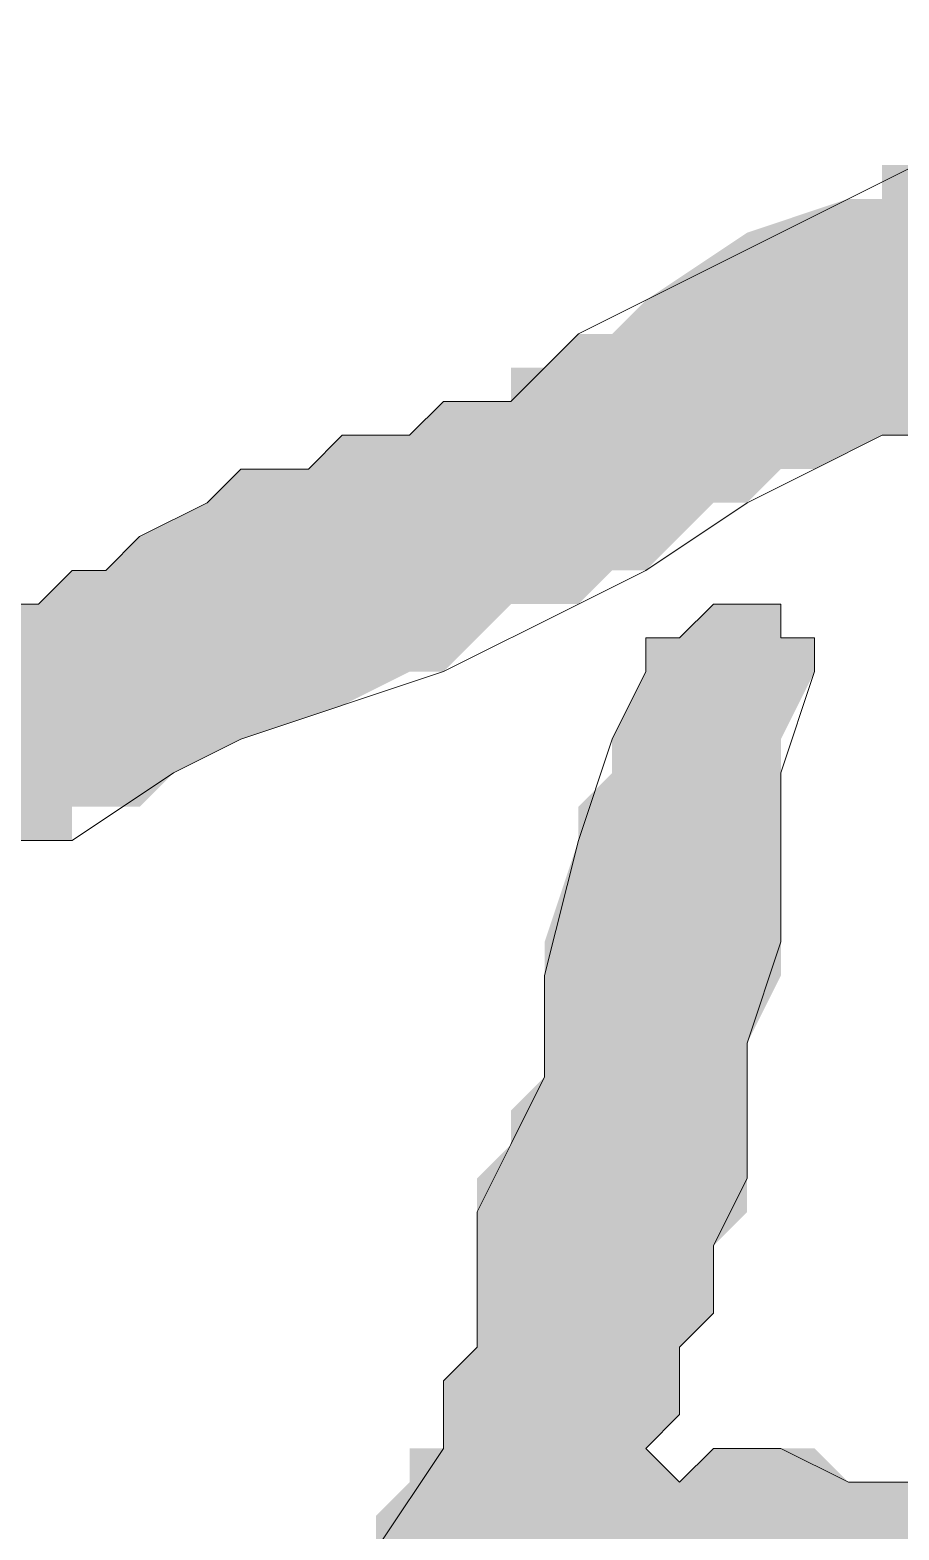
# Model space of a CAD drawing. Header units: millimetres. Extents: x 24 to 410, y 10 to 282.
# Drawn here: x 302.715 to 303.805, y 14.587 to 16.468 of the extents above; entities that cross this region are included whole.
import ezdxf

# ---------------------------------------------------------------- set-up
doc = ezdxf.new("R2010")
doc.units = ezdxf.units.MM
doc.layers.add('Watermark', color=7, linetype='Continuous')

msp = doc.modelspace()

# ---------------------------------------------------------------- hatches: boundary and pattern name
at = {"layer": 'Watermark'}
h = msp.add_hatch(color=256, dxfattribs=at)
h.dxf.hatch_style = 2
h.paths.add_polyline_path([(303.826333, 16.298333), (303.784, 16.298333), (304.503667, 16.298333)])
h = msp.add_hatch(color=256, dxfattribs=at)
h.dxf.hatch_style = 2
h.paths.add_polyline_path([(303.784, 16.298333), (303.784, 16.256), (304.461333, 16.256)])
h = msp.add_hatch(color=256, dxfattribs=at)
h.dxf.hatch_style = 2
h.paths.add_polyline_path([(303.784, 16.298333), (304.503667, 16.298333), (304.461333, 16.256)])
h = msp.add_hatch(color=256, dxfattribs=at)
h.dxf.hatch_style = 2
h.paths.add_polyline_path([(303.741667, 16.256), (303.614667, 16.213667), (304.419, 16.213667)])
h = msp.add_hatch(color=256, dxfattribs=at)
h.dxf.hatch_style = 2
h.paths.add_polyline_path([(303.784, 16.256), (303.741667, 16.256), (304.376667, 16.256)])
h = msp.add_hatch(color=256, dxfattribs=at)
h.dxf.hatch_style = 2
h.paths.add_polyline_path([(303.741667, 16.256), (304.376667, 16.256), (304.419, 16.213667)])
h = msp.add_hatch(color=256, dxfattribs=at)
h.dxf.hatch_style = 2
h.paths.add_polyline_path([(303.784, 16.256), (304.461333, 16.256), (304.376667, 16.256)])
h = msp.add_hatch(color=256, dxfattribs=at)
h.dxf.hatch_style = 2
h.paths.add_polyline_path([(303.614667, 16.213667), (303.487667, 16.129), (304.376667, 16.129)])
h = msp.add_hatch(color=256, dxfattribs=at)
h.dxf.hatch_style = 2
h.paths.add_polyline_path([(303.614667, 16.213667), (304.419, 16.213667), (304.376667, 16.129)])
h = msp.add_hatch(color=256, dxfattribs=at)
h.dxf.hatch_style = 2
h.paths.add_polyline_path([(303.487667, 16.129), (303.445333, 16.086667), (304.376667, 16.086667)])
h = msp.add_hatch(color=256, dxfattribs=at)
h.dxf.hatch_style = 2
h.paths.add_polyline_path([(303.487667, 16.129), (304.376667, 16.129), (304.376667, 16.086667)])
h = msp.add_hatch(color=256, dxfattribs=at)
h.dxf.hatch_style = 2
h.paths.add_polyline_path([(303.403, 16.086667), (303.360667, 16.044333), (303.995667, 16.044333)])
h = msp.add_hatch(color=256, dxfattribs=at)
h.dxf.hatch_style = 2
h.paths.add_polyline_path([(303.445333, 16.086667), (303.403, 16.086667), (304.376667, 16.086667)])
h = msp.add_hatch(color=256, dxfattribs=at)
h.dxf.hatch_style = 2
h.paths.add_polyline_path([(303.403, 16.086667), (304.038, 16.086667)])
h = msp.add_hatch(color=256, dxfattribs=at)
h.dxf.hatch_style = 2
h.paths.add_polyline_path([(303.403, 16.086667), (304.038, 16.086667)])
h = msp.add_hatch(color=256, dxfattribs=at)
h.dxf.hatch_style = 2
h.paths.add_polyline_path([(303.403, 16.086667), (304.038, 16.086667)])
h = msp.add_hatch(color=256, dxfattribs=at)
h.dxf.hatch_style = 2
h.paths.add_polyline_path([(303.403, 16.086667), (304.038, 16.086667)])
h = msp.add_hatch(color=256, dxfattribs=at)
h.dxf.hatch_style = 2
h.paths.add_polyline_path([(303.403, 16.086667), (304.038, 16.086667), (303.995667, 16.044333)])
h = msp.add_hatch(color=256, dxfattribs=at)
h.dxf.hatch_style = 2
h.paths.add_polyline_path([(303.445333, 16.086667), (304.376667, 16.086667)])
h = msp.add_hatch(color=256, dxfattribs=at)
h.dxf.hatch_style = 2
h.paths.add_polyline_path([(303.360667, 16.044333), (303.318333, 16.044333), (303.953333, 16.044333)])
h = msp.add_hatch(color=256, dxfattribs=at)
h.dxf.hatch_style = 2
h.paths.add_polyline_path([(303.318333, 16.044333), (303.318333, 16.002), (303.911, 16.002)])
h = msp.add_hatch(color=256, dxfattribs=at)
h.dxf.hatch_style = 2
h.paths.add_polyline_path([(303.318333, 16.044333), (303.953333, 16.044333), (303.911, 16.002)])
h = msp.add_hatch(color=256, dxfattribs=at)
h.dxf.hatch_style = 2
h.paths.add_polyline_path([(303.360667, 16.044333), (303.995667, 16.044333)])
h = msp.add_hatch(color=256, dxfattribs=at)
h.dxf.hatch_style = 2
h.paths.add_polyline_path([(303.360667, 16.044333), (303.995667, 16.044333)])
h = msp.add_hatch(color=256, dxfattribs=at)
h.dxf.hatch_style = 2
h.paths.add_polyline_path([(303.360667, 16.044333), (303.995667, 16.044333), (303.953333, 16.044333)])
h = msp.add_hatch(color=256, dxfattribs=at)
h.dxf.hatch_style = 2
h.paths.add_polyline_path([(303.233667, 16.002), (303.191333, 15.959667), (303.826333, 15.959667)])
h = msp.add_hatch(color=256, dxfattribs=at)
h.dxf.hatch_style = 2
h.paths.add_polyline_path([(303.276, 16.002), (303.233667, 16.002), (303.911, 16.002)])
h = msp.add_hatch(color=256, dxfattribs=at)
h.dxf.hatch_style = 2
h.paths.add_polyline_path([(303.233667, 16.002), (303.868667, 16.002)])
h = msp.add_hatch(color=256, dxfattribs=at)
h.dxf.hatch_style = 2
h.paths.add_polyline_path([(303.233667, 16.002), (303.911, 16.002), (303.868667, 16.002)])
h = msp.add_hatch(color=256, dxfattribs=at)
h.dxf.hatch_style = 2
h.paths.add_polyline_path([(303.233667, 16.002), (303.868667, 16.002), (303.826333, 15.959667)])
h = msp.add_hatch(color=256, dxfattribs=at)
h.dxf.hatch_style = 2
h.paths.add_polyline_path([(303.318333, 16.002), (303.276, 16.002), (303.911, 16.002)])
h = msp.add_hatch(color=256, dxfattribs=at)
h.dxf.hatch_style = 2
h.paths.add_polyline_path([(303.276, 16.002), (303.911, 16.002)])
h = msp.add_hatch(color=256, dxfattribs=at)
h.dxf.hatch_style = 2
h.paths.add_polyline_path([(303.318333, 16.002), (303.911, 16.002)])
h = msp.add_hatch(color=256, dxfattribs=at)
h.dxf.hatch_style = 2
h.paths.add_polyline_path([(303.106667, 15.959667), (303.064333, 15.917333), (303.699333, 15.917333)])
h = msp.add_hatch(color=256, dxfattribs=at)
h.dxf.hatch_style = 2
h.paths.add_polyline_path([(303.191333, 15.959667), (303.106667, 15.959667), (303.784, 15.959667)])
h = msp.add_hatch(color=256, dxfattribs=at)
h.dxf.hatch_style = 2
h.paths.add_polyline_path([(303.106667, 15.959667), (303.784, 15.959667)])
h = msp.add_hatch(color=256, dxfattribs=at)
h.dxf.hatch_style = 2
h.paths.add_polyline_path([(303.106667, 15.959667), (303.784, 15.959667)])
h = msp.add_hatch(color=256, dxfattribs=at)
h.dxf.hatch_style = 2
h.paths.add_polyline_path([(303.106667, 15.959667), (303.784, 15.959667), (303.699333, 15.917333)])
h = msp.add_hatch(color=256, dxfattribs=at)
h.dxf.hatch_style = 2
h.paths.add_polyline_path([(303.191333, 15.959667), (303.826333, 15.959667)])
h = msp.add_hatch(color=256, dxfattribs=at)
h.dxf.hatch_style = 2
h.paths.add_polyline_path([(303.191333, 15.959667), (303.826333, 15.959667)])
h = msp.add_hatch(color=256, dxfattribs=at)
h.dxf.hatch_style = 2
h.paths.add_polyline_path([(303.191333, 15.959667), (303.826333, 15.959667), (303.784, 15.959667)])
h = msp.add_hatch(color=256, dxfattribs=at)
h.dxf.hatch_style = 2
h.paths.add_polyline_path([(302.979667, 15.917333), (302.937333, 15.875), (303.614667, 15.875)])
h = msp.add_hatch(color=256, dxfattribs=at)
h.dxf.hatch_style = 2
h.paths.add_polyline_path([(303.064333, 15.917333), (302.979667, 15.917333), (303.657, 15.917333)])
h = msp.add_hatch(color=256, dxfattribs=at)
h.dxf.hatch_style = 2
h.paths.add_polyline_path([(302.979667, 15.917333), (303.657, 15.917333), (303.614667, 15.875)])
h = msp.add_hatch(color=256, dxfattribs=at)
h.dxf.hatch_style = 2
h.paths.add_polyline_path([(303.064333, 15.917333), (303.699333, 15.917333)])
h = msp.add_hatch(color=256, dxfattribs=at)
h.dxf.hatch_style = 2
h.paths.add_polyline_path([(303.064333, 15.917333), (303.699333, 15.917333)])
h = msp.add_hatch(color=256, dxfattribs=at)
h.dxf.hatch_style = 2
h.paths.add_polyline_path([(303.064333, 15.917333), (303.699333, 15.917333), (303.657, 15.917333)])
h = msp.add_hatch(color=256, dxfattribs=at)
h.dxf.hatch_style = 2
h.paths.add_polyline_path([(302.937333, 15.875), (302.852667, 15.832667), (303.53, 15.832667)])
h = msp.add_hatch(color=256, dxfattribs=at)
h.dxf.hatch_style = 2
h.paths.add_polyline_path([(302.937333, 15.875), (303.572333, 15.875)])
h = msp.add_hatch(color=256, dxfattribs=at)
h.dxf.hatch_style = 2
h.paths.add_polyline_path([(302.937333, 15.875), (303.614667, 15.875), (303.572333, 15.875)])
h = msp.add_hatch(color=256, dxfattribs=at)
h.dxf.hatch_style = 2
h.paths.add_polyline_path([(302.937333, 15.875), (303.572333, 15.875), (303.53, 15.832667)])
h = msp.add_hatch(color=256, dxfattribs=at)
h.dxf.hatch_style = 2
h.paths.add_polyline_path([(302.852667, 15.832667), (302.810333, 15.790333), (303.487667, 15.790333)])
h = msp.add_hatch(color=256, dxfattribs=at)
h.dxf.hatch_style = 2
h.paths.add_polyline_path([(302.852667, 15.832667), (303.53, 15.832667), (303.487667, 15.790333)])
h = msp.add_hatch(color=256, dxfattribs=at)
h.dxf.hatch_style = 2
h.paths.add_polyline_path([(302.768, 15.790333), (302.725667, 15.748), (303.403, 15.748)])
h = msp.add_hatch(color=256, dxfattribs=at)
h.dxf.hatch_style = 2
h.paths.add_polyline_path([(302.810333, 15.790333), (302.768, 15.790333), (303.445333, 15.790333)])
h = msp.add_hatch(color=256, dxfattribs=at)
h.dxf.hatch_style = 2
h.paths.add_polyline_path([(302.768, 15.790333), (303.445333, 15.790333), (303.403, 15.748)])
h = msp.add_hatch(color=256, dxfattribs=at)
h.dxf.hatch_style = 2
h.paths.add_polyline_path([(302.810333, 15.790333), (303.445333, 15.790333)])
h = msp.add_hatch(color=256, dxfattribs=at)
h.dxf.hatch_style = 2
h.paths.add_polyline_path([(302.810333, 15.790333), (303.487667, 15.790333), (303.445333, 15.790333)])
h = msp.add_hatch(color=256, dxfattribs=at)
h.dxf.hatch_style = 2
h.paths.add_polyline_path([(302.810333, 15.790333), (303.445333, 15.790333)])
h = msp.add_hatch(color=256, dxfattribs=at)
h.dxf.hatch_style = 2
h.paths.add_polyline_path([(302.641, 15.748), (302.598667, 15.705667), (303.276, 15.705667)])
h = msp.add_hatch(color=256, dxfattribs=at)
h.dxf.hatch_style = 2
h.paths.add_polyline_path([(302.725667, 15.748), (302.641, 15.748), (303.318333, 15.748)])
h = msp.add_hatch(color=256, dxfattribs=at)
h.dxf.hatch_style = 2
h.paths.add_polyline_path([(302.641, 15.748), (303.318333, 15.748), (303.276, 15.705667)])
h = msp.add_hatch(color=256, dxfattribs=at)
h.dxf.hatch_style = 2
h.paths.add_polyline_path([(302.725667, 15.748), (303.360667, 15.748)])
h = msp.add_hatch(color=256, dxfattribs=at)
h.dxf.hatch_style = 2
h.paths.add_polyline_path([(302.725667, 15.748), (303.403, 15.748), (303.360667, 15.748)])
h = msp.add_hatch(color=256, dxfattribs=at)
h.dxf.hatch_style = 2
h.paths.add_polyline_path([(302.725667, 15.748), (303.360667, 15.748), (303.318333, 15.748)])
h = msp.add_hatch(color=256, dxfattribs=at)
h.dxf.hatch_style = 2
h.paths.add_polyline_path([(303.572333, 15.748), (303.53, 15.705667), (303.657, 15.705667)])
h = msp.add_hatch(color=256, dxfattribs=at)
h.dxf.hatch_style = 2
h.paths.add_polyline_path([(303.572333, 15.748), (303.614667, 15.748)])
h = msp.add_hatch(color=256, dxfattribs=at)
h.dxf.hatch_style = 2
h.paths.add_polyline_path([(303.572333, 15.748), (303.657, 15.748)])
h = msp.add_hatch(color=256, dxfattribs=at)
h.dxf.hatch_style = 2
h.paths.add_polyline_path([(303.572333, 15.748), (303.657, 15.748)])
h = msp.add_hatch(color=256, dxfattribs=at)
h.dxf.hatch_style = 2
h.paths.add_polyline_path([(303.572333, 15.748), (303.657, 15.748)])
h = msp.add_hatch(color=256, dxfattribs=at)
h.dxf.hatch_style = 2
h.paths.add_polyline_path([(303.572333, 15.748), (303.657, 15.748)])
h = msp.add_hatch(color=256, dxfattribs=at)
h.dxf.hatch_style = 2
h.paths.add_polyline_path([(303.572333, 15.748), (303.657, 15.748), (303.657, 15.705667)])
h = msp.add_hatch(color=256, dxfattribs=at)
h.dxf.hatch_style = 2
h.paths.add_polyline_path([(302.598667, 15.705667), (302.514, 15.663333), (303.233667, 15.663333)])
h = msp.add_hatch(color=256, dxfattribs=at)
h.dxf.hatch_style = 2
h.paths.add_polyline_path([(302.598667, 15.705667), (303.276, 15.705667), (303.233667, 15.663333)])
h = msp.add_hatch(color=256, dxfattribs=at)
h.dxf.hatch_style = 2
h.paths.add_polyline_path([(303.53, 15.705667), (303.487667, 15.705667), (303.699333, 15.705667)])
h = msp.add_hatch(color=256, dxfattribs=at)
h.dxf.hatch_style = 2
h.paths.add_polyline_path([(303.487667, 15.705667), (303.699333, 15.705667)])
h = msp.add_hatch(color=256, dxfattribs=at)
h.dxf.hatch_style = 2
h.paths.add_polyline_path([(303.487667, 15.705667), (303.699333, 15.705667)])
h = msp.add_hatch(color=256, dxfattribs=at)
h.dxf.hatch_style = 2
h.paths.add_polyline_path([(303.487667, 15.705667), (303.487667, 15.663333), (303.699333, 15.663333)])
h = msp.add_hatch(color=256, dxfattribs=at)
h.dxf.hatch_style = 2
h.paths.add_polyline_path([(303.487667, 15.705667), (303.699333, 15.705667), (303.699333, 15.663333)])
h = msp.add_hatch(color=256, dxfattribs=at)
h.dxf.hatch_style = 2
h.paths.add_polyline_path([(303.53, 15.705667), (303.657, 15.705667)])
h = msp.add_hatch(color=256, dxfattribs=at)
h.dxf.hatch_style = 2
h.paths.add_polyline_path([(303.53, 15.705667), (303.657, 15.705667)])
h = msp.add_hatch(color=256, dxfattribs=at)
h.dxf.hatch_style = 2
h.paths.add_polyline_path([(303.53, 15.705667), (303.699333, 15.705667)])
h = msp.add_hatch(color=256, dxfattribs=at)
h.dxf.hatch_style = 2
h.paths.add_polyline_path([(302.302333, 15.663333), (302.26, 15.621), (303.106667, 15.621)])
h = msp.add_hatch(color=256, dxfattribs=at)
h.dxf.hatch_style = 2
h.paths.add_polyline_path([(302.344667, 15.663333), (302.302333, 15.663333), (303.191333, 15.663333)])
h = msp.add_hatch(color=256, dxfattribs=at)
h.dxf.hatch_style = 2
h.paths.add_polyline_path([(302.302333, 15.663333), (303.191333, 15.663333), (303.106667, 15.621)])
h = msp.add_hatch(color=256, dxfattribs=at)
h.dxf.hatch_style = 2
h.paths.add_polyline_path([(302.387, 15.663333), (302.344667, 15.663333), (303.233667, 15.663333)])
h = msp.add_hatch(color=256, dxfattribs=at)
h.dxf.hatch_style = 2
h.paths.add_polyline_path([(302.344667, 15.663333), (303.233667, 15.663333), (303.191333, 15.663333)])
h = msp.add_hatch(color=256, dxfattribs=at)
h.dxf.hatch_style = 2
h.paths.add_polyline_path([(302.387, 15.663333), (303.233667, 15.663333)])
h = msp.add_hatch(color=256, dxfattribs=at)
h.dxf.hatch_style = 2
h.paths.add_polyline_path([(302.387, 15.663333), (303.233667, 15.663333)])
h = msp.add_hatch(color=256, dxfattribs=at)
h.dxf.hatch_style = 2
h.paths.add_polyline_path([(302.387, 15.663333), (303.233667, 15.663333)])
h = msp.add_hatch(color=256, dxfattribs=at)
h.dxf.hatch_style = 2
h.paths.add_polyline_path([(303.487667, 15.663333), (303.445333, 15.578667), (303.657, 15.578667)])
h = msp.add_hatch(color=256, dxfattribs=at)
h.dxf.hatch_style = 2
h.paths.add_polyline_path([(303.487667, 15.663333), (303.699333, 15.663333)])
h = msp.add_hatch(color=256, dxfattribs=at)
h.dxf.hatch_style = 2
h.paths.add_polyline_path([(303.487667, 15.663333), (303.699333, 15.663333)])
h = msp.add_hatch(color=256, dxfattribs=at)
h.dxf.hatch_style = 2
h.paths.add_polyline_path([(303.487667, 15.663333), (303.699333, 15.663333), (303.657, 15.578667)])
h = msp.add_hatch(color=256, dxfattribs=at)
h.dxf.hatch_style = 2
h.paths.add_polyline_path([(302.26, 15.621), (302.26, 15.578667), (302.979667, 15.578667)])
h = msp.add_hatch(color=256, dxfattribs=at)
h.dxf.hatch_style = 2
h.paths.add_polyline_path([(302.26, 15.621), (303.106667, 15.621), (302.979667, 15.578667)])
h = msp.add_hatch(color=256, dxfattribs=at)
h.dxf.hatch_style = 2
h.paths.add_polyline_path([(302.26, 15.578667), (302.979667, 15.578667)])
h = msp.add_hatch(color=256, dxfattribs=at)
h.dxf.hatch_style = 2
h.paths.add_polyline_path([(302.26, 15.578667), (302.979667, 15.578667)])
h = msp.add_hatch(color=256, dxfattribs=at)
h.dxf.hatch_style = 2
h.paths.add_polyline_path([(302.26, 15.578667), (302.26, 15.536333), (302.895, 15.536333)])
h = msp.add_hatch(color=256, dxfattribs=at)
h.dxf.hatch_style = 2
h.paths.add_polyline_path([(302.26, 15.578667), (302.979667, 15.578667), (302.895, 15.536333)])
h = msp.add_hatch(color=256, dxfattribs=at)
h.dxf.hatch_style = 2
h.paths.add_polyline_path([(303.445333, 15.578667), (303.445333, 15.536333), (303.657, 15.536333)])
h = msp.add_hatch(color=256, dxfattribs=at)
h.dxf.hatch_style = 2
h.paths.add_polyline_path([(303.445333, 15.578667), (303.657, 15.578667), (303.657, 15.536333)])
h = msp.add_hatch(color=256, dxfattribs=at)
h.dxf.hatch_style = 2
h.paths.add_polyline_path([(302.26, 15.536333), (302.26, 15.494), (302.852667, 15.494)])
h = msp.add_hatch(color=256, dxfattribs=at)
h.dxf.hatch_style = 2
h.paths.add_polyline_path([(302.26, 15.536333), (302.895, 15.536333), (302.852667, 15.494)])
h = msp.add_hatch(color=256, dxfattribs=at)
h.dxf.hatch_style = 2
h.paths.add_polyline_path([(303.445333, 15.536333), (303.403, 15.494), (303.657, 15.494)])
h = msp.add_hatch(color=256, dxfattribs=at)
h.dxf.hatch_style = 2
h.paths.add_polyline_path([(303.445333, 15.536333), (303.657, 15.536333), (303.657, 15.494)])
h = msp.add_hatch(color=256, dxfattribs=at)
h.dxf.hatch_style = 2
h.paths.add_polyline_path([(302.26, 15.494), (302.768, 15.494)])
h = msp.add_hatch(color=256, dxfattribs=at)
h.dxf.hatch_style = 2
h.paths.add_polyline_path([(302.26, 15.494), (302.852667, 15.494), (302.768, 15.494)])
h = msp.add_hatch(color=256, dxfattribs=at)
h.dxf.hatch_style = 2
h.paths.add_polyline_path([(302.302333, 15.494), (302.302333, 15.451667), (302.768, 15.451667)])
h = msp.add_hatch(color=256, dxfattribs=at)
h.dxf.hatch_style = 2
h.paths.add_polyline_path([(302.302333, 15.494), (302.768, 15.494), (302.768, 15.451667)])
h = msp.add_hatch(color=256, dxfattribs=at)
h.dxf.hatch_style = 2
h.paths.add_polyline_path([(303.403, 15.494), (303.403, 15.451667), (303.657, 15.451667)])
h = msp.add_hatch(color=256, dxfattribs=at)
h.dxf.hatch_style = 2
h.paths.add_polyline_path([(303.403, 15.494), (303.657, 15.494), (303.657, 15.451667)])
h = msp.add_hatch(color=256, dxfattribs=at)
h.dxf.hatch_style = 2
h.paths.add_polyline_path([(302.302333, 15.451667), (302.768, 15.451667), (302.641, 15.451667)])
h = msp.add_hatch(color=256, dxfattribs=at)
h.dxf.hatch_style = 2
h.paths.add_polyline_path([(303.403, 15.451667), (303.360667, 15.324667), (303.657, 15.324667)])
h = msp.add_hatch(color=256, dxfattribs=at)
h.dxf.hatch_style = 2
h.paths.add_polyline_path([(303.403, 15.451667), (303.657, 15.451667)])
h = msp.add_hatch(color=256, dxfattribs=at)
h.dxf.hatch_style = 2
h.paths.add_polyline_path([(303.403, 15.451667), (303.657, 15.451667)])
h = msp.add_hatch(color=256, dxfattribs=at)
h.dxf.hatch_style = 2
h.paths.add_polyline_path([(303.403, 15.451667), (303.657, 15.451667), (303.657, 15.324667)])
h = msp.add_hatch(color=256, dxfattribs=at)
h.dxf.hatch_style = 2
h.paths.add_polyline_path([(303.360667, 15.324667), (303.360667, 15.282333), (303.657, 15.282333)])
h = msp.add_hatch(color=256, dxfattribs=at)
h.dxf.hatch_style = 2
h.paths.add_polyline_path([(303.360667, 15.324667), (303.657, 15.324667), (303.657, 15.282333)])
h = msp.add_hatch(color=256, dxfattribs=at)
h.dxf.hatch_style = 2
h.paths.add_polyline_path([(303.360667, 15.282333), (303.360667, 15.197667), (303.614667, 15.197667)])
h = msp.add_hatch(color=256, dxfattribs=at)
h.dxf.hatch_style = 2
h.paths.add_polyline_path([(303.360667, 15.282333), (303.657, 15.282333), (303.614667, 15.197667)])
h = msp.add_hatch(color=256, dxfattribs=at)
h.dxf.hatch_style = 2
h.paths.add_polyline_path([(303.360667, 15.197667), (303.360667, 15.155333), (303.614667, 15.155333)])
h = msp.add_hatch(color=256, dxfattribs=at)
h.dxf.hatch_style = 2
h.paths.add_polyline_path([(303.360667, 15.197667), (303.614667, 15.197667), (303.614667, 15.155333)])
h = msp.add_hatch(color=256, dxfattribs=at)
h.dxf.hatch_style = 2
h.paths.add_polyline_path([(303.360667, 15.155333), (303.318333, 15.113), (303.614667, 15.113)])
h = msp.add_hatch(color=256, dxfattribs=at)
h.dxf.hatch_style = 2
h.paths.add_polyline_path([(303.360667, 15.155333), (303.614667, 15.155333), (303.614667, 15.113)])
h = msp.add_hatch(color=256, dxfattribs=at)
h.dxf.hatch_style = 2
h.paths.add_polyline_path([(303.318333, 15.113), (303.318333, 15.070667), (303.614667, 15.070667)])
h = msp.add_hatch(color=256, dxfattribs=at)
h.dxf.hatch_style = 2
h.paths.add_polyline_path([(303.318333, 15.113), (303.614667, 15.113), (303.614667, 15.070667)])
h = msp.add_hatch(color=256, dxfattribs=at)
h.dxf.hatch_style = 2
h.paths.add_polyline_path([(303.318333, 15.070667), (303.276, 15.028333), (303.614667, 15.028333)])
h = msp.add_hatch(color=256, dxfattribs=at)
h.dxf.hatch_style = 2
h.paths.add_polyline_path([(303.318333, 15.070667), (303.614667, 15.070667), (303.614667, 15.028333)])
h = msp.add_hatch(color=256, dxfattribs=at)
h.dxf.hatch_style = 2
h.paths.add_polyline_path([(303.276, 15.028333), (303.276, 14.986), (303.614667, 14.986)])
h = msp.add_hatch(color=256, dxfattribs=at)
h.dxf.hatch_style = 2
h.paths.add_polyline_path([(303.276, 15.028333), (303.614667, 15.028333), (303.614667, 14.986)])
h = msp.add_hatch(color=256, dxfattribs=at)
h.dxf.hatch_style = 2
h.paths.add_polyline_path([(303.276, 14.986), (303.276, 14.943667), (303.572333, 14.943667)])
h = msp.add_hatch(color=256, dxfattribs=at)
h.dxf.hatch_style = 2
h.paths.add_polyline_path([(303.276, 14.986), (303.614667, 14.986), (303.572333, 14.943667)])
h = msp.add_hatch(color=256, dxfattribs=at)
h.dxf.hatch_style = 2
h.paths.add_polyline_path([(303.276, 14.943667), (303.276, 14.901333), (303.572333, 14.901333)])
h = msp.add_hatch(color=256, dxfattribs=at)
h.dxf.hatch_style = 2
h.paths.add_polyline_path([(303.276, 14.943667), (303.572333, 14.943667), (303.572333, 14.901333)])
h = msp.add_hatch(color=256, dxfattribs=at)
h.dxf.hatch_style = 2
h.paths.add_polyline_path([(303.276, 14.901333), (303.276, 14.859), (303.572333, 14.859)])
h = msp.add_hatch(color=256, dxfattribs=at)
h.dxf.hatch_style = 2
h.paths.add_polyline_path([(303.276, 14.901333), (303.572333, 14.901333), (303.572333, 14.859)])
h = msp.add_hatch(color=256, dxfattribs=at)
h.dxf.hatch_style = 2
h.paths.add_polyline_path([(303.276, 14.859), (303.276, 14.816667), (303.53, 14.816667)])
h = msp.add_hatch(color=256, dxfattribs=at)
h.dxf.hatch_style = 2
h.paths.add_polyline_path([(303.276, 14.859), (303.572333, 14.859), (303.53, 14.816667)])
h = msp.add_hatch(color=256, dxfattribs=at)
h.dxf.hatch_style = 2
h.paths.add_polyline_path([(303.276, 14.816667), (303.233667, 14.774333), (303.53, 14.774333)])
h = msp.add_hatch(color=256, dxfattribs=at)
h.dxf.hatch_style = 2
h.paths.add_polyline_path([(303.276, 14.816667), (303.53, 14.816667)])
h = msp.add_hatch(color=256, dxfattribs=at)
h.dxf.hatch_style = 2
h.paths.add_polyline_path([(303.276, 14.816667), (303.53, 14.816667)])
h = msp.add_hatch(color=256, dxfattribs=at)
h.dxf.hatch_style = 2
h.paths.add_polyline_path([(303.276, 14.816667), (303.53, 14.816667), (303.53, 14.774333)])
h = msp.add_hatch(color=256, dxfattribs=at)
h.dxf.hatch_style = 2
h.paths.add_polyline_path([(303.233667, 14.774333), (303.233667, 14.732), (303.53, 14.732)])
h = msp.add_hatch(color=256, dxfattribs=at)
h.dxf.hatch_style = 2
h.paths.add_polyline_path([(303.233667, 14.774333), (303.53, 14.774333), (303.53, 14.732)])
h = msp.add_hatch(color=256, dxfattribs=at)
h.dxf.hatch_style = 2
h.paths.add_polyline_path([(303.233667, 14.732), (303.233667, 14.689667), (303.487667, 14.689667)])
h = msp.add_hatch(color=256, dxfattribs=at)
h.dxf.hatch_style = 2
h.paths.add_polyline_path([(303.233667, 14.732), (303.53, 14.732), (303.487667, 14.689667)])
h = msp.add_hatch(color=256, dxfattribs=at)
h.dxf.hatch_style = 2
h.paths.add_polyline_path([(303.233667, 14.689667), (303.191333, 14.689667), (303.487667, 14.689667)])
h = msp.add_hatch(color=256, dxfattribs=at)
h.dxf.hatch_style = 2
h.paths.add_polyline_path([(303.191333, 14.689667), (303.191333, 14.647333), (303.53, 14.647333)])
h = msp.add_hatch(color=256, dxfattribs=at)
h.dxf.hatch_style = 2
h.paths.add_polyline_path([(303.191333, 14.689667), (303.487667, 14.689667), (303.53, 14.647333)])
h = msp.add_hatch(color=256, dxfattribs=at)
h.dxf.hatch_style = 2
h.paths.add_polyline_path([(303.233667, 14.689667), (303.487667, 14.689667)])
h = msp.add_hatch(color=256, dxfattribs=at)
h.dxf.hatch_style = 2
h.paths.add_polyline_path([(303.572333, 14.689667), (303.53, 14.647333), (303.741667, 14.647333)])
h = msp.add_hatch(color=256, dxfattribs=at)
h.dxf.hatch_style = 2
h.paths.add_polyline_path([(303.657, 14.689667), (303.572333, 14.689667), (303.699333, 14.689667)])
h = msp.add_hatch(color=256, dxfattribs=at)
h.dxf.hatch_style = 2
h.paths.add_polyline_path([(303.572333, 14.689667), (303.699333, 14.689667), (303.741667, 14.647333)])
h = msp.add_hatch(color=256, dxfattribs=at)
h.dxf.hatch_style = 2
h.paths.add_polyline_path([(303.191333, 14.647333), (303.149, 14.605), (304.038, 14.605)])
h = msp.add_hatch(color=256, dxfattribs=at)
h.dxf.hatch_style = 2
h.paths.add_polyline_path([(303.191333, 14.647333), (303.53, 14.647333)])
h = msp.add_hatch(color=256, dxfattribs=at)
h.dxf.hatch_style = 2
h.paths.add_polyline_path([(303.191333, 14.647333), (303.53, 14.647333)])
h = msp.add_hatch(color=256, dxfattribs=at)
h.dxf.hatch_style = 2
h.paths.add_polyline_path([(303.191333, 14.647333), (303.826333, 14.647333)])
h = msp.add_hatch(color=256, dxfattribs=at)
h.dxf.hatch_style = 2
h.paths.add_polyline_path([(303.191333, 14.647333), (303.826333, 14.647333)])
h = msp.add_hatch(color=256, dxfattribs=at)
h.dxf.hatch_style = 2
h.paths.add_polyline_path([(303.191333, 14.647333), (303.911, 14.647333)])
h = msp.add_hatch(color=256, dxfattribs=at)
h.dxf.hatch_style = 2
h.paths.add_polyline_path([(303.191333, 14.647333), (303.911, 14.647333)])
h = msp.add_hatch(color=256, dxfattribs=at)
h.dxf.hatch_style = 2
h.paths.add_polyline_path([(303.191333, 14.647333), (303.953333, 14.647333)])
h = msp.add_hatch(color=256, dxfattribs=at)
h.dxf.hatch_style = 2
h.paths.add_polyline_path([(303.191333, 14.647333), (303.953333, 14.647333)])
h = msp.add_hatch(color=256, dxfattribs=at)
h.dxf.hatch_style = 2
h.paths.add_polyline_path([(303.191333, 14.647333), (303.953333, 14.647333), (304.038, 14.605)])
h = msp.add_hatch(color=256, dxfattribs=at)
h.dxf.hatch_style = 2
h.paths.add_polyline_path([(303.53, 14.647333), (303.741667, 14.647333)])
h = msp.add_hatch(color=256, dxfattribs=at)
h.dxf.hatch_style = 2
h.paths.add_polyline_path([(303.53, 14.647333), (303.741667, 14.647333)])
h = msp.add_hatch(color=256, dxfattribs=at)
h.dxf.hatch_style = 2
h.paths.add_polyline_path([(303.149, 14.605), (303.149, 14.562667), (304.122667, 14.562667)])
h = msp.add_hatch(color=256, dxfattribs=at)
h.dxf.hatch_style = 2
h.paths.add_polyline_path([(303.149, 14.605), (304.038, 14.605), (304.122667, 14.562667)])

# ---------------------------------------------------------------- linework, layer by layer
at = {"layer": 'Watermark', "lineweight": 0}
for points in [[(302.344667, 15.663333), (302.429333, 15.705667), (302.514, 15.663333), (302.598667, 15.705667), (302.641, 15.748), (302.725667, 15.748), (302.768, 15.790333), (302.810333, 15.790333), (302.852667, 15.832667), (302.937333, 15.875), (302.979667, 15.917333), (303.064333, 15.917333), (303.106667, 15.959667), (303.191333, 15.959667), (303.233667, 16.002), (303.318333, 16.002), (303.360667, 16.044333), (303.403, 16.086667), (303.487667, 16.129), (303.826333, 16.298333), (303.995667, 16.383), (304.122667, 16.425333), (304.249667, 16.467667)], [(302.641, 15.451667), (302.768, 15.451667), (302.895, 15.536333), (302.979667, 15.578667), (303.233667, 15.663333), (303.403, 15.748), (303.487667, 15.790333), (303.614667, 15.875), (303.699333, 15.917333), (303.784, 15.959667), (303.826333, 15.959667)], [(303.149, 14.562667), (303.233667, 14.689667), (303.233667, 14.774333), (303.276, 14.816667), (303.276, 14.986), (303.318333, 15.070667), (303.360667, 15.155333), (303.360667, 15.282333), (303.403, 15.451667), (303.445333, 15.578667), (303.487667, 15.663333), (303.487667, 15.705667), (303.53, 15.705667), (303.572333, 15.748), (303.657, 15.748), (303.657, 15.705667), (303.699333, 15.705667), (303.699333, 15.663333), (303.657, 15.536333), (303.657, 15.324667), (303.614667, 15.197667), (303.614667, 15.028333), (303.572333, 14.943667), (303.572333, 14.859), (303.53, 14.816667), (303.53, 14.732), (303.487667, 14.689667), (303.53, 14.647333), (303.572333, 14.689667), (303.657, 14.689667), (303.741667, 14.647333), (303.953333, 14.647333)]]:
    msp.add_lwpolyline(points, dxfattribs=at)

doc.saveas('drawing.dxf')
